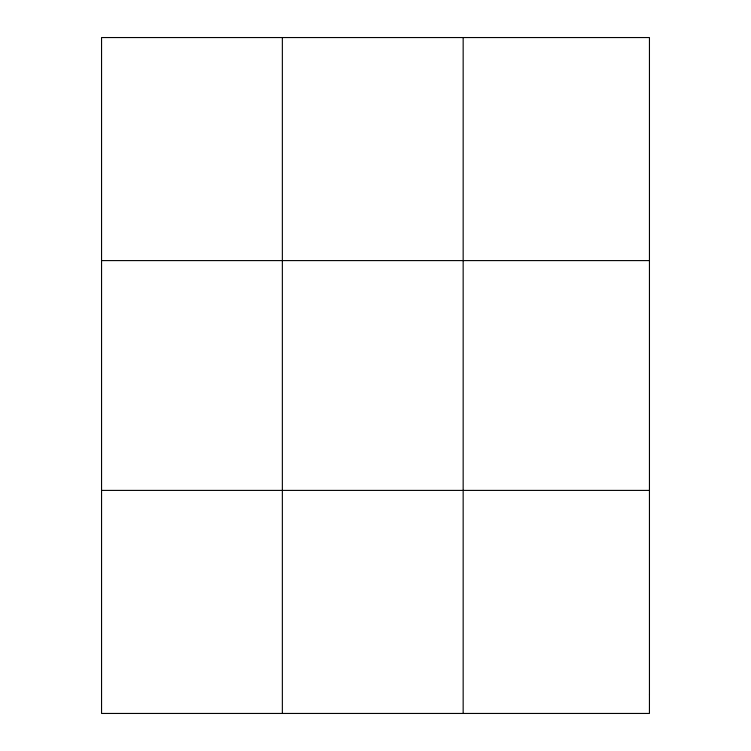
<?xml version="1.0" encoding="UTF-8"?>
<svg xmlns="http://www.w3.org/2000/svg" width="751" height="751" viewBox="0 0 751 751"><rect width="100%" height="100%" fill="white"/><g stroke="black" fill="none" stroke-linecap="round" stroke-linejoin="round"><path stroke-width="1.13" d="M282.357 37.55L282.357 713.45M463.16 37.55L463.16 713.45M101.554 260.597L649.446 260.597M101.554 490.403L649.446 490.403M649.446 694.863L649.437 713.45L101.554 713.45L101.554 37.55L649.446 37.55L649.446 694.863"/></g></svg>
